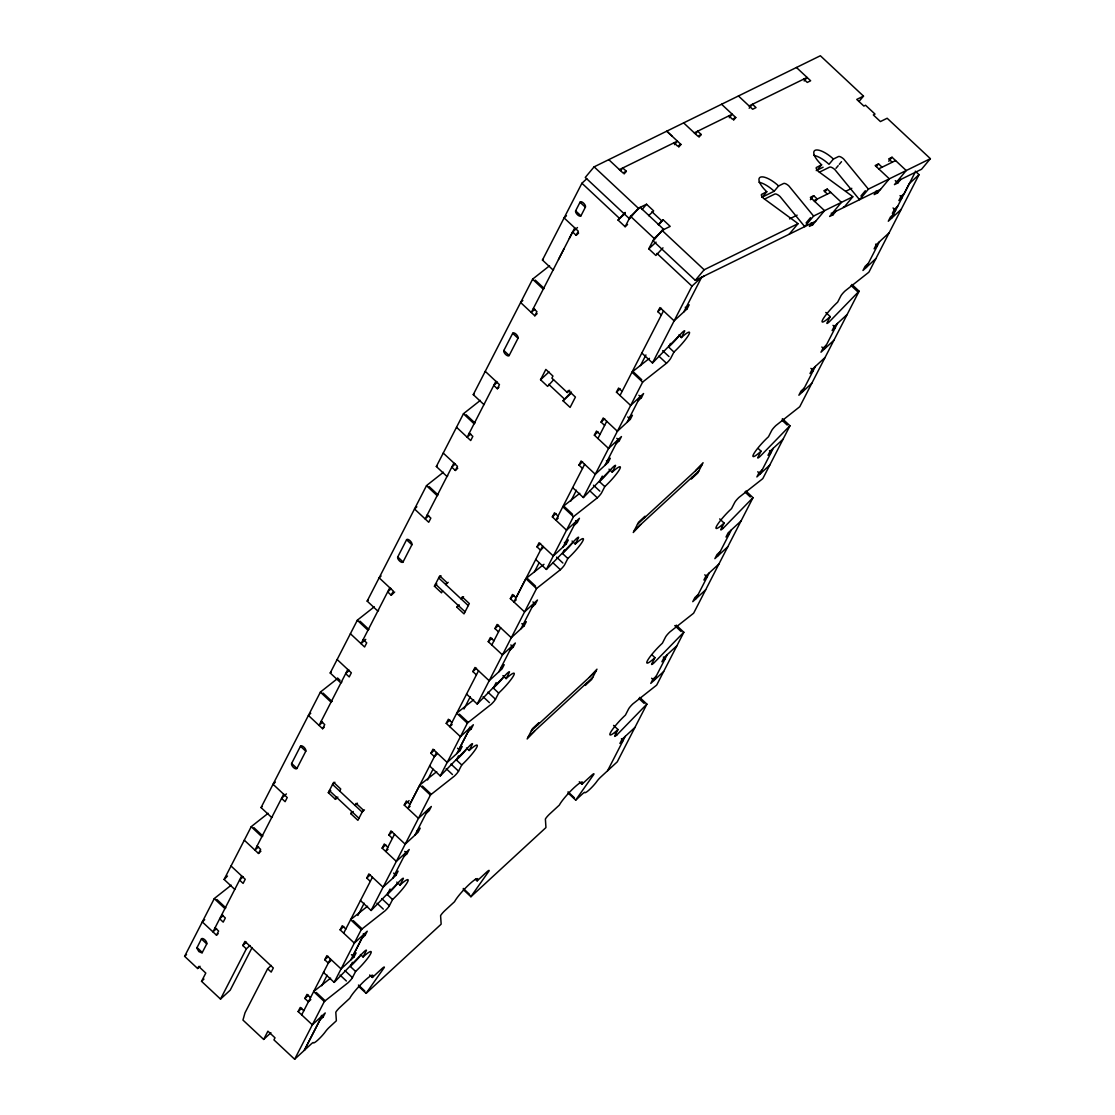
<?xml version="1.0" encoding="UTF-8"?>
<svg xmlns="http://www.w3.org/2000/svg" width="1115" height="1115" viewBox="0 0 1115 1115"><rect width="100%" height="100%" fill="white"/><g stroke="black" fill="none" stroke-linecap="round" stroke-linejoin="round"><path stroke-width="1.5" d="M200.045 966.259L197.62 968.503L184.616 956.322L214.261 898.62A4.906 0.711 -46.9 0 1 215.153 897.854L231.223 885.171M234.763 889.408L224.115 879.442L251.21 826.731A4.906 0.711 -46.9 0 1 252.088 825.964L268.171 813.281M272.436 816.835A4.906 0.711 -46.9 0 1 271.712 817.518L261.063 807.567L320.381 692.15A4.906 0.711 -46.9 0 1 321.259 691.384L337.343 678.701M341.845 682.004A4.92 0.711 -46.9 0 1 340.869 682.938L330.221 672.986L357.316 620.261A4.92 0.711 -46.9 0 1 358.194 619.494L374.278 606.811M378.543 610.365A4.92 0.711 -46.9 0 1 377.818 611.062L367.17 601.096L426.488 485.68A4.906 0.711 -46.9 0 1 427.366 484.914L443.449 472.23M447.7 475.784A4.92 0.711 -46.9 0 1 446.99 476.481L436.341 466.516L463.436 413.79A4.92 0.711 -46.9 0 1 464.314 413.038L480.384 400.355M484.412 404.132A4.92 0.711 -46.9 0 1 483.924 404.592L473.276 394.626L532.594 279.224A4.92 0.711 -46.9 0 1 533.472 278.457L549.556 265.774M553.57 269.565A4.934 0.711 -46.9 0 1 553.096 270.011L542.447 260.046L581.918 183.236L586.769 178.776M201.425 938.941L196.797 948.085L198.874 951.583L202.024 952.977L206.749 943.917A3.68 1.659 47.3 0 0 204.895 939.875A3.68 1.659 47.3 0 0 201.425 938.941L206.749 943.917M291.628 763.441L300.465 746.228A3.68 1.659 47.3 0 1 303.921 747.175A3.68 1.659 47.3 0 1 305.789 751.217L296.952 768.416A3.68 1.659 47.3 0 1 293.496 767.482A3.68 1.659 47.3 0 1 291.628 763.441L296.952 768.416M397.734 556.97L406.571 539.771A3.68 1.659 47.3 0 1 410.027 540.705A3.68 1.659 47.3 0 1 411.895 544.747L403.059 561.96A3.68 1.659 47.3 0 1 399.602 561.012A3.68 1.659 47.3 0 1 397.734 556.97L403.059 561.96M503.841 350.5L512.691 333.301A3.68 1.659 47.3 0 1 516.147 334.249A3.68 1.659 47.3 0 1 518.015 338.277L509.165 355.49A3.68 1.659 47.3 0 1 505.708 354.542A3.68 1.659 47.3 0 1 503.841 350.5L509.165 355.49M575.619 210.847L580.079 202.149A3.68 1.659 47.3 0 1 583.549 203.097A3.68 1.659 47.3 0 1 585.403 207.139L580.943 215.836L575.619 210.847A3.68 1.659 47.3 0 0 577.528 214.791A3.68 1.659 47.3 0 0 580.985 215.739M241.676 875.958L212.951 931.875L216.575 928.53M283.684 794.228L254.945 850.146L258.569 846.801M347.796 669.488L319.057 725.405L322.57 722.158M389.79 587.758L361.051 643.676L365.748 639.355M453.903 463.018L425.163 518.935L428.676 515.701M495.896 381.288L467.171 437.219L470.683 433.972M577.472 227.544L572.622 232.004L531.27 312.479L534.796 309.231M197.62 968.503L198.693 966.426L205.787 973.074L201.536 981.325L220.519 999.082L230.206 990.162L252.115 947.541M204.714 919.68L202.289 921.91L216.491 935.192L218.61 931.067L215.07 927.736M244.297 840.18L258.499 853.463L260.617 849.337L257.063 846.02M310.751 713.279L308.409 715.44L322.597 728.722L324.73 724.597L321.176 721.28M391.295 588.539L387.672 591.884L391.226 595.215L393.344 591.075L379.142 577.807L381.079 576.009M455.408 463.798L451.784 467.157L455.324 470.474L457.457 466.335L443.254 453.066M497.415 382.083L493.778 385.428L497.332 388.745L499.45 384.619L485.248 371.337M522.837 300.479L520.621 302.513L534.824 315.796L536.942 311.67L533.388 308.339M572.622 232.004L576.176 235.321L578.295 231.195L564.106 217.913L566.448 215.753M220.519 999.082L246.345 948.851L242.791 945.534L244.924 941.395L273.314 967.959L271.196 972.085L267.642 968.768L271.266 965.423M627.55 224.477L625.125 226.707L618.031 220.059L625.139 212.421M337.845 797.086L335.42 799.316L328.326 792.667L333.622 782.354L340.73 788.988L339.671 791.051M442.585 590.783L441.526 592.846L434.432 586.211L439.742 575.884L446.836 582.518L445.777 584.581L448.188 582.351M553.542 379.853L547.632 386.375L540.538 379.741L545.848 369.413L552.942 376.062L551.883 378.124L567.27 392.508L569.681 390.278M625.125 226.707L630.491 216.282L640.163 207.348L663.829 229.495L654.143 238.415L648.791 248.84L655.885 255.474L662.993 247.837M335.42 799.316L336.479 797.253M267.642 968.768L245.007 1012.81L242.958 1020.072L263.656 1039.431L270.917 1032.741M357.469 803.204L355.044 805.434L356.103 803.371L363.211 810.02L357.901 820.333L350.807 813.699L351.866 811.636M463.575 596.748L461.15 598.978L462.209 596.915L469.317 603.55L464.007 613.877L456.913 607.229L457.972 605.166M567.27 392.508L568.329 390.445L575.424 397.079L570.113 407.407L563.019 400.773L571.34 392.006M263.656 1039.431L267.907 1031.18L275.001 1037.814L273.942 1039.877L294.639 1059.25L311.127 1044.058A4.906 0.711 -46.9 0 1 313.454 1042.623A9.826 1.422 -46.9 0 0 318.123 1039.779A9.826 1.422 -46.9 0 0 325.622 1031.417A4.906 0.711 -46.9 0 1 329.371 1027.236L336.173 1020.964A4.906 0.711 -46.9 0 0 336.354 1020.49L335.796 1012.253A4.906 0.711 -46.9 0 1 340.089 1007.221L349.762 998.287A17.199 2.495 -46.9 0 1 364.772 980.656A17.199 2.495 -46.9 0 1 372.354 977.479L382.027 968.559A4.906 0.711 -46.9 0 1 384.187 967.639L366.57 992.643A4.906 0.711 -46.9 0 0 366.124 993.354L358.528 986.231M322.012 1015.918L304.325 1050.33L319.88 1020.044L323.113 1017.075L325.232 1012.95L312.325 1024.838L298.137 1011.556L300.256 1007.43L303.81 1010.748M310.82 999.57L308.395 1001.8L304.855 998.482L306.973 994.357L310.528 997.674M330.723 960.865L328.298 963.095L324.744 959.764L326.876 955.639L341.065 968.921L353.971 957.018L356.089 952.893L352.87 955.876L361.887 938.314L365.107 935.346L367.239 931.22L354.333 943.109L340.131 929.826L342.249 925.701L345.803 929.018M370.292 881.366L366.751 878.049L368.87 873.909L383.072 887.192L395.978 875.303L398.097 871.163L394.863 874.146M403.881 856.599L407.114 853.616L409.233 849.491L396.327 861.393L382.138 848.111L384.257 843.971L387.811 847.302M392.41 838.355L388.856 835.024L390.975 830.898L405.177 844.18L418.083 832.292L420.202 828.152L416.968 831.135M360.452 900.53L371.1 910.495L418.446 818.368L404.243 805.086L406.362 800.96L409.916 804.277L436.522 752.5M436.829 754.395L434.404 756.625L430.85 753.308L432.982 749.168L447.171 762.451L460.077 750.562L462.209 746.423L458.976 749.405L467.993 731.858L471.227 728.876L473.345 724.75L460.439 736.653L446.237 723.37L448.369 719.231L451.91 722.562M476.412 674.896L472.858 671.578L474.976 667.453L489.178 680.735L502.085 668.833L504.203 664.707L500.983 667.676M510.001 650.129L513.221 647.16L515.339 643.021L502.447 654.923L488.245 641.641L490.363 637.515L493.917 640.832M498.517 631.884L494.962 628.567L497.081 624.428L511.283 637.71L524.189 625.822L526.308 621.696L523.088 624.665M466.558 694.06L477.206 704.025L524.552 611.912L510.349 598.63L512.468 594.49L516.022 597.821L542.643 546.029M542.935 547.925L540.51 550.155L536.97 546.838L539.089 542.712L553.291 555.995L566.183 544.092L568.316 539.967L565.082 542.935M574.1 525.388L577.333 522.419L579.452 518.28L566.545 530.183L552.357 516.9L554.476 512.775L558.03 516.092M582.518 468.425L578.964 465.108L581.096 460.983L595.285 474.265L608.191 462.363L610.309 458.237L607.09 461.206M616.107 443.659L619.327 440.69L621.459 436.564L608.553 448.453L594.351 435.171L596.469 431.045L600.023 434.362M604.623 425.414L601.069 422.097L603.201 417.972L617.389 431.254L630.296 419.351L632.414 415.226L629.195 418.195M638.212 400.647L641.446 397.679L643.564 393.539L630.658 405.442L616.456 392.159L618.588 388.034L622.128 391.351M661.362 315.015L657.822 311.684L659.941 307.559L674.129 320.841L687.035 308.939L689.168 304.813L685.934 307.796M301.677 1014.873L330.416 958.956M343.685 933.157L372.424 877.24M394.529 834.215L385.679 851.428L388.034 849.268M478.53 670.77L449.791 726.687L452.132 724.527M491.799 644.958L500.635 627.759M584.636 464.3L555.897 520.217L558.253 518.057M597.905 438.488L606.741 421.289M620.01 395.477L663.481 310.876M321.747 985.744L327.155 975.221M357.859 915.485L364.173 903.192M427.491 779.984L433.024 769.225M463.965 709.029L470.279 696.722M534.392 571.981L539.13 562.754M570.866 501.025L576.399 490.252M640.442 365.636L645.933 354.946M294.639 1059.25L324.298 1001.549A4.906 0.711 -46.9 0 1 325.176 1000.782L348.159 982.663A4.906 0.711 -46.9 0 0 352.438 977.618L355.615 971.43A17.199 2.495 -46.9 0 0 370.626 953.799A17.199 2.495 -46.9 0 0 363.044 956.977L360.382 954.482M324.228 971.723A4.906 0.711 -46.9 0 1 323.503 972.419L334.152 982.371L361.246 929.659A4.906 0.711 -46.9 0 1 362.124 928.893L385.093 910.774A4.906 0.711 -46.9 0 0 389.386 905.742L392.564 899.54A17.199 2.495 -46.9 0 0 407.574 881.909A17.199 2.495 -46.9 0 0 399.992 885.087L396.801 882.104M430.097 765.503A4.92 0.711 -46.9 0 1 429.61 765.949L440.258 775.915L467.352 723.189A4.92 0.711 -46.9 0 1 468.23 722.422L491.199 704.304A4.906 0.711 -46.9 0 0 495.492 699.272L498.67 693.07A17.199 2.495 -46.9 0 0 513.681 675.439A17.199 2.495 -46.9 0 0 506.099 678.617L502.907 675.634M535.716 559.479L546.364 569.444L573.458 516.719A4.934 0.711 -46.9 0 1 574.337 515.966L597.319 497.848A4.906 0.711 -46.9 0 0 601.598 492.802L604.79 486.614A17.199 2.495 -46.9 0 0 619.787 468.969A17.199 2.495 -46.9 0 0 612.219 472.161L609.013 469.164M572.664 487.603L583.312 497.555L642.63 382.138A4.934 0.711 -46.9 0 1 643.508 381.386L666.477 363.267A4.906 0.711 -46.9 0 0 670.77 358.222L673.948 352.033A17.199 2.495 -46.9 0 0 688.958 334.388A17.199 2.495 -46.9 0 0 681.376 337.58L678.714 335.085M641.836 353.023L652.484 362.974L691.955 286.165L701.642 277.245L683.816 311.921M392.745 878.272L406.013 852.459M414.85 835.26L428.118 809.448M498.851 671.801L512.12 646.003M520.956 628.79L534.224 602.978M562.964 547.061L576.232 521.263M604.971 465.345L618.226 439.533M627.076 422.32L640.331 396.522M532.106 607.118L535.325 604.135L537.458 600.009L524.552 611.912L536.524 588.609A4.934 0.711 -46.9 0 1 537.402 587.842L560.371 569.723A4.906 0.711 -46.9 0 0 564.664 564.692L567.842 558.504A17.199 2.495 -46.9 0 0 582.852 540.859A17.199 2.495 -46.9 0 0 575.27 544.05L572.079 541.054M355.615 971.43L350.291 966.454L352.424 962.315M392.564 899.54L387.239 894.565L390.069 889.059M426 813.588L429.219 810.605L431.338 806.48L418.432 818.368L430.404 795.079A4.92 0.711 -46.9 0 1 431.282 794.312L454.265 776.193A4.906 0.711 -46.9 0 0 458.544 771.162L461.735 764.96L456.411 759.984L458.53 755.859M498.67 693.07L493.346 688.094L496.175 682.589M567.842 558.504L562.518 553.514L564.371 549.904M604.79 486.614L599.466 481.624L602.295 476.119M673.948 352.033L668.624 347.044L670.477 343.434M363.044 956.977L366.236 950.788A4.906 0.711 -46.9 0 0 364.061 951.694L335.113 981.437A4.906 0.711 -46.9 0 1 334.152 982.371M399.992 885.087L403.184 878.899A4.906 0.711 -46.9 0 0 401.01 879.805L372.062 909.547A4.906 0.711 -46.9 0 1 371.1 910.495M466.502 748.026L469.164 750.507L472.342 744.318A4.906 0.711 -46.9 0 0 470.182 745.224L441.233 774.981A4.92 0.711 -46.9 0 1 440.258 775.915M506.099 678.617L509.29 672.429A4.906 0.711 -46.9 0 0 507.116 673.335L478.168 703.091A4.906 0.711 -46.9 0 1 477.206 704.025M575.27 544.05L578.448 537.848A4.906 0.711 -46.9 0 0 576.288 538.754L547.34 568.511A4.934 0.711 -46.9 0 1 546.364 569.444M612.219 472.161L615.396 465.959A4.906 0.711 -46.9 0 0 613.236 466.878L584.288 496.621A4.934 0.711 -46.9 0 1 583.312 497.555M681.376 337.58L684.554 331.378A4.906 0.711 -46.9 0 0 682.394 332.298L653.446 362.041A4.934 0.711 -46.9 0 1 652.484 362.974M534.656 730.966L527.144 738.98L532.44 728.666L538.893 722.715L537.834 724.778M640.763 524.51L633.25 532.524L638.561 522.196L645.014 516.245L643.954 518.308M586.267 683.384L585.208 685.446L591.661 679.509L596.971 669.181L589.459 677.195M692.387 476.927L691.314 478.99L697.767 473.039L703.077 462.711L695.565 470.725M613.571 725.391L618.003 729.545L614.825 735.733A4.906 0.711 -46.9 0 0 616.985 734.827L645.933 705.084A4.906 0.711 -46.9 0 1 646.909 704.136L639.675 697.377M652.289 655.16L654.951 657.655L651.773 663.843A4.906 0.711 -46.9 0 0 653.934 662.937L682.882 633.195A4.906 0.711 -46.9 0 1 683.843 632.261L676.248 625.139M719.677 518.921L724.109 523.074L720.931 529.263A4.906 0.711 -46.9 0 0 723.091 528.357L752.054 498.614A4.906 0.711 -46.9 0 1 753.015 497.68L745.921 491.032M758.395 448.704L761.057 451.185L757.879 457.387A4.906 0.711 -46.9 0 0 760.04 456.467L788.988 426.724A4.92 0.711 -46.9 0 1 789.964 425.791L782.354 418.669M825.783 312.465L830.229 316.604L827.037 322.806A4.906 0.711 -46.9 0 0 829.212 321.887L858.16 292.144A4.934 0.711 -46.9 0 1 859.121 291.21L851.902 284.45M607.564 770.772L625.25 736.36M667.258 654.63L653.989 680.443L651.62 678.227M695.997 598.713L709.251 572.901M718.102 555.702L731.37 529.89M773.364 448.16L760.096 473.973L757.74 471.757M802.103 392.243L815.372 366.445M837.476 323.42L824.208 349.232L821.839 347.016M866.216 267.502L879.47 241.704M891.512 218.261L909.338 183.585L919.025 174.665L915.29 171.166M646.909 704.136L617.25 761.852L600.762 777.043A4.906 0.711 -46.9 0 0 597.013 781.225A9.826 1.422 -46.9 0 1 589.514 789.587A9.826 1.422 -46.9 0 1 584.845 792.444A4.906 0.711 -46.9 0 0 582.518 793.866L575.716 800.138L568.106 793.016M683.843 632.261L656.749 684.972A4.906 0.711 -46.9 0 1 655.871 685.739L632.902 703.858A4.906 0.711 -46.9 0 0 628.623 708.889L625.431 715.091A17.199 2.495 -46.9 0 0 610.435 732.722A17.199 2.495 -46.9 0 0 618.003 729.545M753.015 497.68L693.697 613.083A4.906 0.711 -46.9 0 1 692.819 613.849L669.85 631.968A4.906 0.711 -46.9 0 0 665.557 637.013L662.38 643.202A17.199 2.495 -46.9 0 0 647.369 660.833A17.199 2.495 -46.9 0 0 654.951 657.655M789.964 425.791L762.869 478.502A4.92 0.711 -46.9 0 1 761.991 479.269L739.008 497.388A4.906 0.711 -46.9 0 0 734.729 502.433L731.538 508.621A17.199 2.495 -46.9 0 0 716.541 526.252A17.199 2.495 -46.9 0 0 724.109 523.074M859.121 291.21L799.803 406.627A4.92 0.711 -46.9 0 1 798.925 407.379L775.956 425.498A4.906 0.711 -46.9 0 0 771.678 430.543L768.486 436.732A17.199 2.495 -46.9 0 0 753.489 454.376A17.199 2.495 -46.9 0 0 761.057 451.185M919.025 174.665L868.975 272.046A4.934 0.711 -46.9 0 1 868.097 272.813L845.128 290.917A4.906 0.711 -46.9 0 0 840.835 295.963L837.658 302.151A17.199 2.495 -46.9 0 0 822.647 319.796A17.199 2.495 -46.9 0 0 830.229 316.604M558.504 259.474L563.925 248.938M569.333 238.415L574.755 227.878M436.718 771.664L420.634 784.347A4.92 0.711 -46.9 0 0 419.756 785.113L407.783 808.417L410.139 806.257M543.981 564.302L526.754 577.891A4.934 0.711 -46.9 0 0 525.876 578.657L513.904 601.947L516.245 599.786M350.751 960.001L364.006 934.189M456.857 753.531L470.112 727.719M915.08 172.435L904.251 193.494L901.032 196.463L898.899 200.588L902.133 197.62L900 195.627M701.377 277.76L703.913 276.116M859.08 101.395L863.498 96.113L820.361 55.75L594.114 166.846L585.277 177.424L629.543 218.819L638.379 208.254L646.533 204.24L653.641 210.888L648.623 215.683M620.567 170.595L622.783 167.961L626.337 171.278L624.121 173.926M674.464 144.657L677.404 141.131L619.41 169.619M678.742 147.096L680.958 144.448L666.756 131.18L672.08 136.155M695.453 133.828L697.656 131.194L701.21 134.511L698.994 137.159M642.115 209.536L646.533 204.24M729.28 117.744L732.221 114.218L694.283 132.852M733.559 120.183L735.775 117.535L721.572 104.252M749.155 108.239L752.472 104.28L756.026 107.598L752.653 109.256L738.451 95.974M658.101 224.533L663.104 219.739L670.199 226.387L662.045 230.387L653.195 240.965L695.314 280.353L815.706 221.23M658.672 225.021L663.104 219.739M804.152 80.977L807.093 77.451L749.099 105.925M762.381 197.048L766.799 191.752A17.199 6.091 39.9 0 1 760.277 177.229A17.199 6.091 39.9 0 1 778.605 185.954L783.664 183.473A4.906 1.742 39.9 0 1 788.904 185.954L812.724 215.014A4.906 1.742 39.9 0 0 813.657 216.003L852.808 196.77A4.906 1.742 39.9 0 0 851.721 195.85L818.41 171.473A4.906 1.742 39.9 0 1 816.305 167.529L821.616 164.839A17.199 6.091 39.9 0 1 815.093 150.316A17.199 6.091 39.9 0 1 833.421 159.041L838.48 156.546A4.906 1.742 39.9 0 1 843.721 159.041L867.526 188.101A4.92 1.742 39.9 0 0 868.474 189.076L930.384 158.678L887.164 118.246L880.418 121.563L873.324 114.929L875.01 114.092L865.547 105.242L863.86 106.064L856.752 99.43L863.498 96.113M695.314 280.353L704.15 269.774L797.992 223.697A4.906 1.728 39.9 0 0 796.904 222.777L763.594 198.386A4.906 1.742 39.9 0 1 761.489 194.442L766.799 191.752M761.921 197.271L774.186 191.236L778.605 185.954M817.184 170.121L821.616 164.839M833.421 159.041L829.002 164.323A17.199 6.091 39.9 0 0 813.713 155.347M835.985 168.295L838.201 165.647M839.302 164.337L841.504 161.689M810.41 199.683L813.727 195.71L817.281 199.028L815.065 201.676M789.155 234.262L797.992 223.697M825.016 191.724L827.232 189.09L841.421 202.359L829.63 216.463L833.016 214.805L835.957 211.279M806.089 222.944L810.507 217.662M804.821 226.568L813.657 216.003M812.333 222.875L809.392 226.401L812.765 224.742L824.556 210.651L810.354 197.369L813.727 195.71M876.32 166.525L878.536 163.891L882.09 167.208M852.808 196.77L843.971 207.348A4.906 1.742 39.9 0 0 843.442 206.874M888.725 161.229L892.042 157.257L906.23 170.539L894.439 184.644L897.812 182.985L900.767 179.459M860.905 196.031L865.324 190.735M868.474 189.076L859.637 199.655A4.906 1.742 39.9 0 1 858.689 198.665L834.884 169.619A4.906 1.742 39.9 0 0 829.644 167.125L819.4 172.156M877.143 191.055L874.188 194.581L877.575 192.923L889.366 178.832L875.163 165.55L878.536 163.891M930.384 158.678L921.548 169.257L897.394 181.118M227.502 876.028L225.091 878.509A4.906 0.711 -46.9 0 1 224.115 879.442M576.176 235.321L578.601 233.091M618.031 220.059L625.292 213.369M534.824 315.796L537.123 313.663M497.332 388.745L498.949 387.253M648.791 248.84L656.052 242.15M540.538 379.741L549.012 371.936M455.324 470.474L457.749 468.244M416.857 506.809L414.515 508.984L428.718 522.266L430.836 518.127L427.282 514.809M657.822 311.684L661.446 308.339M563.019 400.773L571.493 392.954M391.226 595.215L394.682 592.023M616.456 392.159L620.093 388.814M601.069 422.097L604.706 418.752M440.996 575.758L438.655 577.918L468.23 605.584M594.351 435.171L597.988 431.826M434.432 586.211L436.857 583.981M349.302 670.268L345.664 673.613L349.218 676.93L351.337 672.805L337.148 659.523M578.964 465.108L582.601 461.763M322.597 728.722L324.214 727.245M552.357 516.9L555.981 513.555M456.913 607.229L459.324 604.999M897.714 206.219L894.481 209.188L892.362 213.327L895.582 210.345L893.045 207.975M275.377 782.103L273.036 784.263L287.238 797.546L285.106 801.671L281.565 798.354L286.402 793.894M893.645 214.136L890.411 217.104L888.293 221.244L901.199 209.341M536.97 546.838L540.594 543.493M889.157 232.784L876.251 244.673L874.132 248.798L877.352 245.83L875.582 244.171M868.334 263.377L865.101 266.346L862.982 270.485L875.888 258.582M510.349 598.63L513.973 595.285M494.962 628.567L498.6 625.222M334.89 782.228L332.535 784.389L362.124 812.054L364.466 809.894M258.499 853.463L260.91 851.233M488.245 641.641L491.868 638.296M328.326 792.667L330.737 790.437M847.149 314.5L834.243 326.402L832.125 330.528L835.344 327.559L832.989 325.343M243.195 876.738L239.558 880.083L243.112 883.401L245.23 879.275L231.028 865.993M826.327 345.106L823.107 348.075L820.988 352.215L833.881 340.312M472.858 671.578L476.481 668.233M637.501 524.259L702.018 464.774M634.31 530.447L698.84 470.976M825.044 357.511L812.138 369.413L810.02 373.539L813.239 370.57L810.884 368.354M223.293 915.443L219.669 918.802L223.209 922.119L225.342 917.98L221.787 914.662M184.616 956.322L186.553 954.538M804.222 388.118L801.002 391.086L798.884 395.226L811.776 383.323M446.237 723.37L449.875 720.025M216.491 935.192L218.108 933.701M350.807 813.699L353.218 811.469M430.85 753.308L434.488 749.963M783.037 439.24L770.144 451.143L768.012 455.268L771.245 452.3L769.475 450.641M201.536 981.325L203.961 979.095M242.791 945.534L246.429 942.175M762.228 469.847L758.994 472.816L756.876 476.941L769.782 465.053M246.345 948.851L249.969 945.506M404.243 805.086L409.08 800.626M388.856 835.024L392.48 831.679M382.138 848.111L385.762 844.766M741.043 520.97L728.137 532.872L726.018 536.998L729.238 534.015M720.22 551.577L717.001 554.545L714.868 558.671L727.774 546.782M366.751 878.049L370.375 874.704M531.381 730.729L595.912 671.244M528.203 736.917L592.72 677.432M718.938 563.981L706.032 575.884L703.913 580.009L707.133 577.04L704.764 574.824M698.115 594.588L694.896 597.556L692.763 601.682L705.67 589.793M340.131 929.826L343.768 926.481M324.744 959.764L328.381 956.419M676.93 645.71L664.024 657.599L661.906 661.739L665.139 658.756L663.355 657.097M304.855 998.482L308.479 995.138M656.108 676.317L652.888 679.286L650.77 683.411L663.676 671.523M298.137 1011.556L301.761 1008.211M634.937 727.44L622.031 739.329L619.912 743.468L623.132 740.485L621.362 738.827M366.124 993.354L440.969 924.349A4.906 0.711 -46.9 0 0 441.136 923.889L440.592 915.652A4.906 0.711 -46.9 0 1 444.885 910.607L454.558 901.687A17.199 2.495 -46.9 0 1 469.568 884.056A17.199 2.495 -46.9 0 1 477.136 880.864L486.823 871.944A4.906 0.711 -46.9 0 1 488.983 871.038L471.352 896.028A4.906 0.711 -46.9 0 0 470.92 896.739L463.31 889.631M470.92 896.739L545.765 827.748A4.92 0.711 -46.9 0 0 545.932 827.274L545.388 819.037A4.906 0.711 -46.9 0 1 549.667 814.006L559.354 805.086A17.199 2.495 -46.9 0 1 574.35 787.441A17.199 2.495 -46.9 0 1 581.932 784.263L591.605 775.343A4.906 0.711 -46.9 0 1 593.779 774.437L576.148 799.427A4.906 0.711 -46.9 0 0 575.716 800.138M642.63 382.138L631.982 372.187A4.934 0.711 -46.9 0 1 632.86 371.42L649.446 358.333M573.458 516.719L562.81 506.768A4.934 0.711 -46.9 0 1 563.688 506.001L579.772 493.318M473.666 699.788L457.582 712.471A4.92 0.711 -46.9 0 0 456.704 713.224L467.352 723.189M367.56 906.244L351.476 918.927A4.906 0.711 -46.9 0 0 350.598 919.694L361.246 929.659M330.611 978.134L314.528 990.817A4.906 0.711 -46.9 0 0 313.649 991.583L324.298 1001.549M626.337 171.278L622.964 172.936L608.762 159.654M680.958 144.448L677.586 146.107L674.031 142.79M701.21 134.511L697.837 136.169L683.634 122.887M735.775 117.535L732.402 119.194L728.848 115.876M816.236 170.595L823.093 167.222M764.597 199.069L774.827 194.038A4.906 1.742 39.9 0 1 780.068 196.533L803.873 225.592A4.906 1.742 39.9 0 0 804.821 226.568M827.232 189.09L823.846 190.735L827.4 194.066M892.042 157.257L888.655 158.915L892.209 162.233M813.908 200.686L830.773 192.407M878.704 168.867L895.582 160.588M789.532 218.888L797.127 215.153M845.895 191.209L851.79 188.324M832.584 212.937L880.515 189.397M796.445 67.485L810.647 80.768L807.274 82.426L803.72 79.109M895.275 180.616L897.812 182.985M875.791 191.264L877.575 192.923M831.232 213.146L833.016 214.805M810.981 223.084L812.765 224.742M851.052 285.51L858.16 292.144M651.941 211.711L661.404 220.575M594.114 166.846L638.379 208.254M662.045 230.387L704.15 269.774M630.491 216.282L654.143 238.415M581.918 183.236L619.09 217.996M656.944 253.412L691.955 286.165M580.037 202.247L585.361 207.223M685.265 307.28L687.035 308.939M781.894 420.09L787.218 425.066M662.658 350.64L668.986 356.563M658.867 356.145L666.477 363.267M535.256 280.116L544.12 288.409A4.92 0.711 -46.9 0 0 543.242 289.175L532.594 279.224M632.86 371.42L641.738 379.727M744.945 491.966L750.27 496.956M638.909 395.295L641.446 397.679M627.759 416.982L630.296 419.351M721.321 526.698L723.091 528.357M512.691 333.301L518.015 338.277M616.804 438.32L619.327 440.69M548.705 384.313L564.079 398.696M606.421 460.704L608.191 462.363M593.487 485.22L599.828 491.144M589.71 490.725L597.319 497.848M466.084 414.696L474.962 422.989A4.92 0.711 -46.9 0 0 474.084 423.756L463.436 413.79M563.688 506.001L572.566 514.294M575.563 520.747L577.333 522.419M469.29 433.08L472.83 436.397L470.711 440.536L456.523 427.254M674.77 625.599L681.112 631.536M564.413 542.434L566.183 544.092M556.538 557.096L562.88 563.033M552.761 562.615L560.371 569.723M429.136 486.572L438.014 494.879A4.906 0.711 -46.9 0 0 437.136 495.645L426.488 485.68M526.754 577.891L535.618 586.183M525.876 578.657L536.524 588.609M638.839 698.436L644.163 703.412M532.956 601.933L535.325 604.135M521.82 623.606L524.189 625.822M615.215 733.168L616.985 734.827M406.571 539.771L411.895 544.747M510.851 644.944L513.221 647.16M435.463 584.121L465.039 611.787M487.882 692.15L495.492 699.272M579.27 781.768L581.932 784.263M483.088 696.722L489.429 702.645M568.037 791.831L574.378 797.769M359.978 621.153L368.842 629.459M459.366 714.13L468.23 722.422M357.316 620.261L367.964 630.226A4.92 0.711 -46.9 0 1 368.424 629.808M469.443 727.217L471.227 728.876M363.183 639.55L366.724 642.867L364.605 646.993L350.403 633.724M457.54 748.193L460.077 750.562M450.948 764.04L458.544 771.162M446.153 768.611L452.481 774.535M337.538 677.976L340.075 680.345M323.029 693.042L331.908 701.349M422.418 786.019L431.282 794.312M320.381 692.15L331.03 702.115A4.906 0.711 -46.9 0 1 331.699 701.516M419.756 785.113L430.404 795.079M475.366 879.205L477.136 880.864M463.241 888.446L469.582 894.369M300.465 746.228L305.789 751.217M404.745 851.4L407.114 853.616M329.357 790.577L358.932 818.257M393.609 873.087L395.978 875.303M381.776 898.62L389.386 905.742M376.982 903.192L383.323 909.115M253.872 827.623L262.736 835.929M353.246 920.586L362.124 928.893M251.21 826.731L261.858 836.696A4.906 0.711 -46.9 0 1 262.541 836.097M363.337 933.687L365.107 935.346M351.434 954.649L353.971 957.018M369.692 974.984L372.354 977.479M344.828 970.51L352.438 977.618M358.459 985.047L364.786 990.97M340.033 975.068L346.375 981.005M216.923 899.512L225.801 907.819A4.906 0.711 -46.9 0 0 224.909 908.572L214.261 898.62M316.312 992.475L325.176 1000.782M321.343 1015.417L323.113 1017.075M197.007 947.541L202.331 952.517M504.482 676.108A17.199 2.495 -46.9 0 1 493.346 688.094M469.164 750.507A17.199 2.495 -46.9 0 1 476.732 747.329A17.199 2.495 -46.9 0 1 461.735 764.96M465.917 749.991A17.199 2.495 -46.9 0 1 456.411 759.984M679.76 335.071A17.199 2.495 -46.9 0 1 668.624 347.044M610.588 469.652A17.199 2.495 -46.9 0 1 599.466 481.624M572.65 542.768A17.199 2.495 -46.9 0 1 562.518 553.514M398.376 882.578A17.199 2.495 -46.9 0 1 387.239 894.565M359.811 956.461A17.199 2.495 -46.9 0 1 350.291 966.454M758.911 182.275A17.199 6.091 39.9 0 1 774.186 191.236M543.409 259.112A4.934 0.711 -46.9 0 1 542.447 260.046M474.251 393.693A4.92 0.711 -46.9 0 1 473.276 394.626M437.303 465.582A4.92 0.711 -46.9 0 1 436.341 466.516M331.197 672.052A4.92 0.711 -46.9 0 1 330.221 672.986M368.145 600.163A4.92 0.711 -46.9 0 1 367.17 601.096M262.025 806.619A4.906 0.711 -46.9 0 1 261.063 807.567"/></g></svg>
